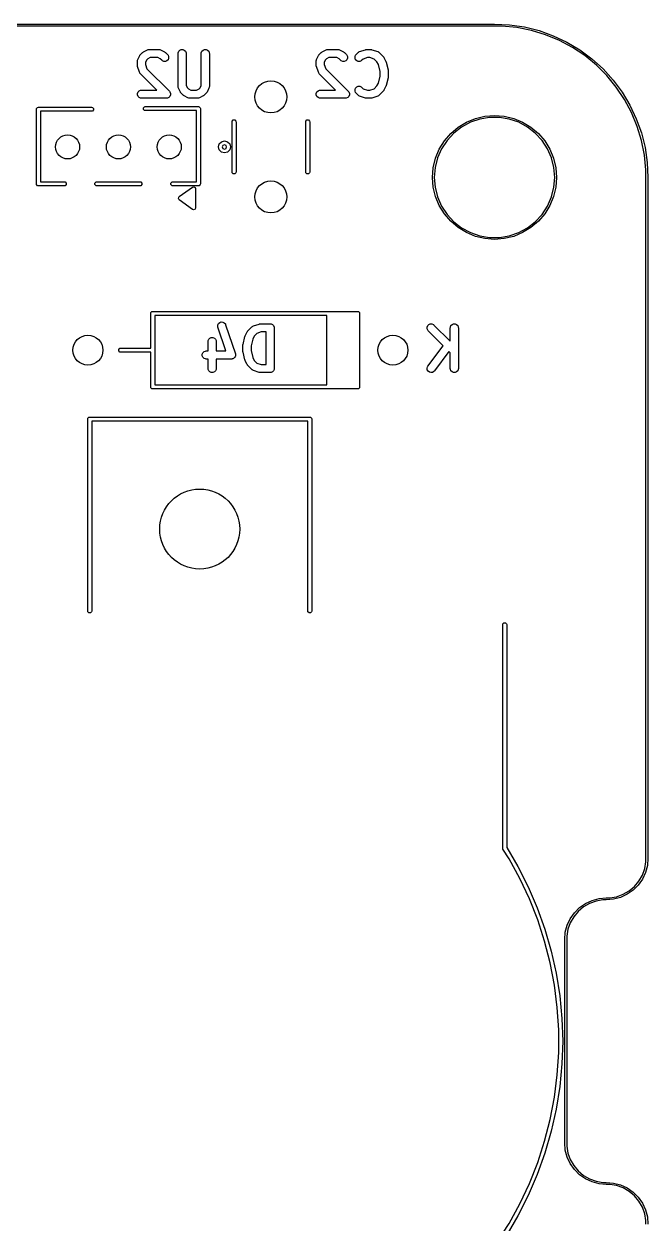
# Model space of a CAD drawing. Extents: x 50.8 to 101.6, y -101.6 to -50.8.
# Drawn here: x 86.03 to 101.62, y -80.77 to -50.77 of the extents above; entities that cross this region are included whole.
import ezdxf

# ---------------------------------------------------------------- set-up
doc = ezdxf.new("R2010")
doc.units = 0
doc.layers.add('BLACK', color=7, linetype='CONTINUOUS')

msp = doc.modelspace()

# ---------------------------------------------------------------- linework, layer by layer
at = {"layer": 'BLACK', "linetype": 'CONTINUOUS'}
for p, q in [((54.61, -50.775), (97.79, -50.775)), ((97.79, -50.825), (54.61, -50.825)), ((97.79, -50.775), (98.165896, -50.793467)), ((97.975945, -50.825), (97.79, -50.825)), ((98.346045, -50.861451), (97.975945, -50.825)), ((98.165896, -50.793467), (98.538171, -50.848688)), ((98.710789, -50.934004), (98.346045, -50.861451)), ((98.538171, -50.848688), (98.903242, -50.940134)), ((99.066666, -51.041958), (98.710789, -50.934004)), ((98.903242, -50.940134), (99.257591, -51.066922)), ((99.410248, -51.184274), (99.066666, -51.041958)), ((99.257591, -51.066922), (99.597806, -51.227832)), ((99.738226, -51.359582), (99.410248, -51.184274)), ((99.597806, -51.227832), (99.920612, -51.421314)), ((88.875649, -51.66154), (88.92403, -51.564778)), ((88.92403, -51.564778), (88.929401, -51.556245)), ((88.929401, -51.556245), (88.930427, -51.553769)), ((88.930427, -51.553769), (88.932715, -51.55098)), ((88.932715, -51.55098), (88.93464, -51.547923)), ((88.93464, -51.547923), (88.936668, -51.546164)), ((88.936668, -51.546164), (88.943062, -51.538373)), ((88.943062, -51.538373), (88.991443, -51.489992)), ((88.991443, -51.489992), (88.999234, -51.483598)), ((88.999234, -51.483598), (89.000993, -51.48157)), ((89.000993, -51.48157), (89.00405, -51.479645)), ((89.00405, -51.479645), (89.006839, -51.477357)), ((89.006839, -51.477357), (89.009315, -51.476331)), ((89.009315, -51.476331), (89.017848, -51.47096)), ((89.017848, -51.47096), (89.11461, -51.422579)), ((89.11461, -51.422579), (89.133211, -51.415461)), ((89.133211, -51.415461), (89.136852, -51.415202)), ((89.136852, -51.415202), (89.140226, -51.413805)), ((89.140226, -51.413805), (89.160047, -51.411853)), ((89.160047, -51.411853), (89.401952, -51.411853)), ((89.401952, -51.411853), (89.421773, -51.413805)), ((89.421773, -51.413805), (89.425146, -51.415202)), ((89.425146, -51.415202), (89.428787, -51.415461)), ((89.428787, -51.415461), (89.447389, -51.422579)), ((89.447389, -51.422579), (89.544151, -51.47096)), ((89.544151, -51.47096), (89.552683, -51.476331)), ((89.552683, -51.476331), (89.55516, -51.477357)), ((89.55516, -51.477357), (89.557948, -51.479645)), ((89.557948, -51.479645), (89.561006, -51.48157)), ((89.561006, -51.48157), (89.562764, -51.483598)), ((89.562764, -51.483598), (89.570556, -51.489992)), ((89.570556, -51.489992), (89.618937, -51.538373)), ((89.618937, -51.538373), (89.631572, -51.553769)), ((89.631572, -51.553769), (89.646743, -51.590394)), ((89.646743, -51.590394), (89.646743, -51.630036)), ((89.880923, -51.513453), (89.882875, -51.493632)), ((89.880923, -52.33593), (89.880923, -51.513453)), ((89.882875, -51.493632), (89.898046, -51.457007)), ((89.898046, -51.457007), (89.926077, -51.428976)), ((89.926077, -51.428976), (89.962702, -51.413805)), ((89.962702, -51.413805), (90.002344, -51.413805)), ((90.002344, -51.413805), (90.038969, -51.428976)), ((90.038969, -51.428976), (90.067, -51.457007)), ((90.067, -51.457007), (90.082171, -51.493632)), ((90.082171, -51.493632), (90.084123, -51.513453)), ((90.084123, -51.513453), (90.084123, -52.311945)), ((90.461495, -51.513453), (90.463447, -51.493632)), ((90.461495, -52.311945), (90.461495, -51.513453)), ((90.463447, -51.493632), (90.478618, -51.457007)), ((90.478618, -51.457007), (90.506649, -51.428976)), ((90.506649, -51.428976), (90.543274, -51.413805)), ((90.543274, -51.413805), (90.582916, -51.413805)), ((90.582916, -51.413805), (90.619541, -51.428976)), ((90.619541, -51.428976), (90.647572, -51.457007)), ((90.647572, -51.457007), (90.662743, -51.493632)), ((90.662743, -51.493632), (90.664695, -51.513453)), ((90.664695, -51.513453), (90.664695, -52.33593)), ((93.344839, -51.66154), (93.39322, -51.564778)), ((93.39322, -51.564778), (93.398591, -51.556245)), ((93.398591, -51.556245), (93.399617, -51.553769)), ((93.399617, -51.553769), (93.401905, -51.55098)), ((93.401905, -51.55098), (93.40383, -51.547923)), ((93.40383, -51.547923), (93.405858, -51.546164)), ((93.405858, -51.546164), (93.412252, -51.538373)), ((93.412252, -51.538373), (93.460633, -51.489992)), ((93.460633, -51.489992), (93.468424, -51.483598)), ((93.468424, -51.483598), (93.470183, -51.48157)), ((93.470183, -51.48157), (93.47324, -51.479645)), ((93.47324, -51.479645), (93.476029, -51.477357)), ((93.476029, -51.477357), (93.478505, -51.476331)), ((93.478505, -51.476331), (93.487038, -51.47096)), ((93.487038, -51.47096), (93.5838, -51.422579)), ((93.5838, -51.422579), (93.602401, -51.415461)), ((93.602401, -51.415461), (93.606042, -51.415202)), ((93.606042, -51.415202), (93.609416, -51.413805)), ((93.609416, -51.413805), (93.629237, -51.411853)), ((93.629237, -51.411853), (93.871142, -51.411853)), ((93.871142, -51.411853), (93.890963, -51.413805)), ((93.890963, -51.413805), (93.894336, -51.415202)), ((93.894336, -51.415202), (93.897977, -51.415461)), ((93.897977, -51.415461), (93.916579, -51.422579)), ((93.916579, -51.422579), (94.013341, -51.47096)), ((94.013341, -51.47096), (94.021873, -51.476331)), ((94.021873, -51.476331), (94.02435, -51.477357)), ((94.02435, -51.477357), (94.027138, -51.479645)), ((94.027138, -51.479645), (94.030196, -51.48157)), ((94.030196, -51.48157), (94.031954, -51.483598)), ((94.031954, -51.483598), (94.039746, -51.489992)), ((94.039746, -51.489992), (94.088127, -51.538373)), ((94.088127, -51.538373), (94.100762, -51.553769)), ((94.100762, -51.553769), (94.115933, -51.590394)), ((94.115933, -51.590394), (94.115933, -51.630036)), ((94.303684, -51.590394), (94.318855, -51.553769)), ((94.303684, -51.630036), (94.303684, -51.590394)), ((94.318855, -51.553769), (94.33149, -51.538373)), ((94.33149, -51.538373), (94.379871, -51.489992)), ((94.379871, -51.489992), (94.395267, -51.477357)), ((94.395267, -51.477357), (94.39864, -51.475959)), ((94.39864, -51.475959), (94.401398, -51.473568)), ((94.401398, -51.473568), (94.419584, -51.465448)), ((94.419584, -51.465448), (94.564727, -51.417067)), ((94.564727, -51.417067), (94.574554, -51.414832)), ((94.574554, -51.414832), (94.577035, -51.413805)), ((94.577035, -51.413805), (94.580629, -51.41345)), ((94.580629, -51.41345), (94.584148, -51.412651)), ((94.584148, -51.412651), (94.586822, -51.412841)), ((94.586822, -51.412841), (94.596856, -51.411853)), ((94.596856, -51.411853), (94.693618, -51.411853)), ((94.693618, -51.411853), (94.703651, -51.412841)), ((94.703651, -51.412841), (94.706326, -51.412651)), ((94.706326, -51.412651), (94.709844, -51.41345)), ((94.709844, -51.41345), (94.713439, -51.413805)), ((94.713439, -51.413805), (94.715919, -51.414832)), ((94.715919, -51.414832), (94.725747, -51.417067)), ((94.725747, -51.417067), (94.87089, -51.465448)), ((94.87089, -51.465448), (94.889076, -51.473568)), ((94.889076, -51.473568), (94.891833, -51.475959)), ((94.891833, -51.475959), (94.895207, -51.477357)), ((94.895207, -51.477357), (94.910603, -51.489992)), ((94.910603, -51.489992), (95.007365, -51.586754)), ((95.007365, -51.586754), (95.013758, -51.594545)), ((100.047441, -51.566193), (99.738226, -51.359582)), ((99.920612, -51.421314), (100.222898, -51.645505)), ((100.334916, -51.802118), (100.047441, -51.566193)), ((88.864923, -51.706977), (88.866875, -51.687156)), ((88.864923, -51.803739), (88.864923, -51.706977)), ((88.865911, -51.813772), (88.864923, -51.803739)), ((88.865721, -51.816447), (88.865911, -51.813772)), ((88.86652, -51.819965), (88.865721, -51.816447)), ((88.866875, -51.82356), (88.86652, -51.819965)), ((88.866875, -51.687156), (88.868272, -51.683782)), ((88.867902, -51.82604), (88.866875, -51.82356)), ((88.870137, -51.835868), (88.867902, -51.82604)), ((88.868272, -51.683782), (88.868531, -51.680142)), ((88.868531, -51.680142), (88.875649, -51.66154)), ((88.918518, -51.981011), (88.870137, -51.835868)), ((89.098405, -51.670398), (89.068123, -51.730962)), ((89.068123, -51.730962), (89.068123, -51.787252)), ((89.068123, -51.787252), (89.103705, -51.893999)), ((89.123468, -51.645335), (89.098405, -51.670398)), ((89.184032, -51.615053), (89.123468, -51.645335)), ((89.377967, -51.615053), (89.184032, -51.615053)), ((89.438531, -51.645335), (89.377967, -51.615053)), ((89.475253, -51.682057), (89.438531, -51.645335)), ((89.490649, -51.694692), (89.475253, -51.682057)), ((89.527274, -51.709863), (89.490649, -51.694692)), ((89.566916, -51.709863), (89.527274, -51.709863)), ((89.603541, -51.694692), (89.566916, -51.709863)), ((89.631572, -51.666661), (89.603541, -51.694692)), ((89.646743, -51.630036), (89.631572, -51.666661)), ((93.334113, -51.706977), (93.336065, -51.687156)), ((93.334113, -51.803739), (93.334113, -51.706977)), ((93.335101, -51.813772), (93.334113, -51.803739)), ((93.334911, -51.816447), (93.335101, -51.813772)), ((93.33571, -51.819965), (93.334911, -51.816447)), ((93.336065, -51.82356), (93.33571, -51.819965)), ((93.336065, -51.687156), (93.337462, -51.683782)), ((93.337092, -51.82604), (93.336065, -51.82356)), ((93.339327, -51.835868), (93.337092, -51.82604)), ((93.337462, -51.683782), (93.337721, -51.680142)), ((93.337721, -51.680142), (93.344839, -51.66154)), ((93.387708, -51.981011), (93.339327, -51.835868)), ((93.567595, -51.670398), (93.537313, -51.730962)), ((93.537313, -51.730962), (93.537313, -51.787252)), ((93.537313, -51.787252), (93.572895, -51.893999)), ((93.592658, -51.645335), (93.567595, -51.670398)), ((93.653222, -51.615053), (93.592658, -51.645335)), ((93.847157, -51.615053), (93.653222, -51.615053)), ((93.907721, -51.645335), (93.847157, -51.615053)), ((93.944443, -51.682057), (93.907721, -51.645335)), ((93.959839, -51.694692), (93.944443, -51.682057)), ((93.996464, -51.709863), (93.959839, -51.694692)), ((94.036106, -51.709863), (93.996464, -51.709863)), ((94.072731, -51.694692), (94.036106, -51.709863)), ((94.100762, -51.666661), (94.072731, -51.694692)), ((94.115933, -51.630036), (94.100762, -51.666661)), ((94.318855, -51.666661), (94.303684, -51.630036)), ((94.346886, -51.694692), (94.318855, -51.666661)), ((94.383511, -51.709863), (94.346886, -51.694692)), ((94.423153, -51.709863), (94.383511, -51.709863)), ((94.459778, -51.694692), (94.423153, -51.709863)), ((94.475174, -51.682057), (94.459778, -51.694692)), ((94.506595, -51.650635), (94.475174, -51.682057)), ((94.613343, -51.615053), (94.506595, -51.650635)), ((94.677131, -51.615053), (94.613343, -51.615053)), ((94.783878, -51.650635), (94.677131, -51.615053)), ((94.852022, -51.718779), (94.783878, -51.650635)), ((94.888043, -51.790822), (94.852022, -51.718779)), ((94.930685, -51.961388), (94.888043, -51.790822)), ((95.013758, -51.594545), (95.015787, -51.596304)), ((95.015787, -51.596304), (95.017711, -51.599361)), ((95.017711, -51.599361), (95.02, -51.60215)), ((95.02, -51.60215), (95.021025, -51.604626)), ((95.021025, -51.604626), (95.026397, -51.613159)), ((95.026397, -51.613159), (95.074778, -51.709921)), ((95.074778, -51.709921), (95.075333, -51.711373)), ((95.075333, -51.711373), (95.075769, -51.711961)), ((95.075769, -51.711961), (95.07873, -51.72025)), ((95.07873, -51.72025), (95.081896, -51.728522)), ((95.081896, -51.728522), (95.081948, -51.729255)), ((95.081948, -51.729255), (95.08247, -51.730716)), ((95.08247, -51.730716), (95.130851, -51.92424)), ((100.222898, -51.645505), (100.501755, -51.898245)), ((100.597882, -52.065084), (100.334916, -51.802118)), ((88.926638, -51.999197), (88.918518, -51.981011)), ((88.929029, -52.001954), (88.926638, -51.999197)), ((88.930427, -52.005328), (88.929029, -52.001954)), ((88.943062, -52.020724), (88.930427, -52.005328)), ((89.350192, -52.427853), (88.943062, -52.020724)), ((89.103705, -51.893999), (89.667318, -52.457611)), ((93.395828, -51.999197), (93.387708, -51.981011)), ((93.398219, -52.001954), (93.395828, -51.999197)), ((93.399617, -52.005328), (93.398219, -52.001954)), ((93.412252, -52.020724), (93.399617, -52.005328)), ((93.819382, -52.427853), (93.412252, -52.020724)), ((93.572895, -51.893999), (94.136508, -52.457611)), ((94.888043, -52.252085), (94.930685, -52.081519)), ((94.930685, -52.081519), (94.930685, -51.961388)), ((95.130851, -52.118667), (95.08247, -52.312191)), ((95.130851, -51.92424), (95.131359, -51.927675)), ((95.131359, -52.115231), (95.130851, -52.118667)), ((95.131359, -51.927675), (95.131933, -51.929061)), ((95.131933, -52.113846), (95.131359, -52.115231)), ((95.131933, -51.929061), (95.132668, -51.936528)), ((95.132668, -52.106378), (95.131933, -52.113846)), ((95.132668, -51.936528), (95.133765, -51.943943)), ((95.133765, -52.098964), (95.132668, -52.106378)), ((95.133765, -51.943943), (95.133544, -51.945424)), ((95.133544, -51.945424), (95.133885, -51.948882)), ((95.133885, -52.094025), (95.133544, -52.097482)), ((95.133544, -52.097482), (95.133765, -52.098964)), ((95.133885, -51.948882), (95.133885, -52.094025)), ((100.501755, -51.898245), (100.754495, -52.177102)), ((100.833807, -52.352559), (100.597882, -52.065084)), ((100.754495, -52.177102), (100.978686, -52.479388)), ((88.866875, -52.509632), (88.882046, -52.473007)), ((88.882046, -52.473007), (88.910077, -52.444976)), ((88.910077, -52.444976), (88.946702, -52.429805)), ((88.946702, -52.429805), (88.966523, -52.427853)), ((88.966523, -52.427853), (89.350192, -52.427853)), ((89.667318, -52.457611), (89.679953, -52.473007)), ((89.679953, -52.473007), (89.695124, -52.509632)), ((89.882875, -52.355751), (89.880923, -52.33593)), ((89.884272, -52.359124), (89.882875, -52.355751)), ((89.884531, -52.362765), (89.884272, -52.359124)), ((89.891649, -52.381367), (89.884531, -52.362765)), ((89.94003, -52.478129), (89.891649, -52.381367)), ((89.945401, -52.486661), (89.94003, -52.478129)), ((89.946427, -52.489138), (89.945401, -52.486661)), ((89.948715, -52.491926), (89.946427, -52.489138)), ((89.95064, -52.494984), (89.948715, -52.491926)), ((90.084123, -52.311945), (90.114405, -52.372509)), ((90.114405, -52.372509), (90.139468, -52.397572)), ((90.139468, -52.397572), (90.200031, -52.427853)), ((90.200031, -52.427853), (90.345587, -52.427853)), ((90.345587, -52.427853), (90.406149, -52.397572)), ((90.406149, -52.397572), (90.431213, -52.372509)), ((90.431213, -52.372509), (90.461495, -52.311945)), ((90.596902, -52.491926), (90.594978, -52.494984)), ((90.599191, -52.489138), (90.596902, -52.491926)), ((90.600216, -52.486661), (90.599191, -52.489138)), ((90.605588, -52.478129), (90.600216, -52.486661)), ((90.653969, -52.381367), (90.605588, -52.478129)), ((90.661087, -52.362766), (90.653969, -52.381367)), ((90.661345, -52.359124), (90.661087, -52.362766)), ((90.662743, -52.355751), (90.661345, -52.359124)), ((90.664695, -52.33593), (90.662743, -52.355751)), ((93.336065, -52.509632), (93.351236, -52.473007)), ((93.351236, -52.473007), (93.379267, -52.444976)), ((93.379267, -52.444976), (93.415892, -52.429805)), ((93.415892, -52.429805), (93.435713, -52.427853)), ((93.435713, -52.427853), (93.819382, -52.427853)), ((94.136508, -52.457611), (94.149143, -52.473007)), ((94.149143, -52.473007), (94.164314, -52.509632)), ((94.303684, -52.412871), (94.318855, -52.376246)), ((94.303684, -52.452513), (94.303684, -52.412871)), ((94.318855, -52.489138), (94.303684, -52.452513)), ((94.318855, -52.376246), (94.346886, -52.348215)), ((94.33149, -52.504534), (94.318855, -52.489138)), ((94.346886, -52.348215), (94.383511, -52.333044)), ((94.383511, -52.333044), (94.423153, -52.333044)), ((94.423153, -52.333044), (94.459778, -52.348215)), ((94.459778, -52.348215), (94.475174, -52.36085)), ((94.475174, -52.36085), (94.506595, -52.392271)), ((94.506595, -52.392271), (94.613342, -52.427853)), ((94.613342, -52.427853), (94.677132, -52.427853)), ((94.677132, -52.427853), (94.783878, -52.392271)), ((94.783878, -52.392271), (94.852022, -52.324128)), ((94.852022, -52.324128), (94.888043, -52.252085)), ((95.007365, -52.456153), (94.910603, -52.552915)), ((95.013758, -52.448361), (95.007365, -52.456153)), ((95.015787, -52.446603), (95.013758, -52.448361)), ((95.017711, -52.443545), (95.015787, -52.446603)), ((95.02, -52.440757), (95.017711, -52.443545)), ((95.021025, -52.43828), (95.02, -52.440757)), ((95.026397, -52.429748), (95.021025, -52.43828)), ((95.074778, -52.332986), (95.026397, -52.429748)), ((95.075333, -52.331533), (95.074778, -52.332986)), ((95.075769, -52.330946), (95.075333, -52.331533)), ((95.07873, -52.322656), (95.075769, -52.330946)), ((95.081896, -52.314385), (95.07873, -52.322656)), ((95.081948, -52.313651), (95.081896, -52.314385)), ((95.08247, -52.312191), (95.081948, -52.313651)), ((101.040418, -52.661774), (100.833807, -52.352559)), ((100.978686, -52.479388), (101.172168, -52.802194)), ((88.866875, -52.549274), (88.866875, -52.509632)), ((88.882046, -52.585899), (88.866875, -52.549274)), ((88.910077, -52.61393), (88.882046, -52.585899)), ((88.946702, -52.629101), (88.910077, -52.61393)), ((88.966523, -52.631053), (88.946702, -52.629101)), ((89.595476, -52.631053), (88.966523, -52.631053)), ((89.615297, -52.629101), (89.595476, -52.631053)), ((89.651922, -52.61393), (89.615297, -52.629101)), ((89.679953, -52.585899), (89.651922, -52.61393)), ((89.695124, -52.549274), (89.679953, -52.585899)), ((89.695124, -52.509632), (89.695124, -52.549274)), ((89.952668, -52.496742), (89.95064, -52.494984)), ((89.959062, -52.504534), (89.952668, -52.496742)), ((90.007443, -52.552915), (89.959062, -52.504534)), ((90.015233, -52.559308), (90.007443, -52.552915)), ((90.016993, -52.561337), (90.015233, -52.559308)), ((90.02005, -52.563261), (90.016993, -52.561337)), ((90.022839, -52.56555), (90.02005, -52.563261)), ((90.025316, -52.566576), (90.022839, -52.56555)), ((90.033849, -52.571947), (90.025316, -52.566576)), ((90.130611, -52.620327), (90.033849, -52.571947)), ((90.149213, -52.627445), (90.130611, -52.620327)), ((90.152852, -52.627703), (90.149213, -52.627445)), ((90.156226, -52.629101), (90.152852, -52.627703)), ((90.176047, -52.631053), (90.156226, -52.629101)), ((90.369571, -52.631053), (90.176047, -52.631053)), ((90.389392, -52.629101), (90.369571, -52.631053)), ((90.392765, -52.627703), (90.389392, -52.629101)), ((90.396406, -52.627445), (90.392765, -52.627703)), ((90.415007, -52.620327), (90.396406, -52.627445)), ((90.511769, -52.571947), (90.415007, -52.620327)), ((90.520301, -52.566576), (90.511769, -52.571947)), ((90.522779, -52.56555), (90.520301, -52.566576)), ((90.525567, -52.563261), (90.522779, -52.56555)), ((90.528625, -52.561337), (90.525567, -52.563261)), ((90.530384, -52.559308), (90.528625, -52.561337)), ((90.538175, -52.552915), (90.530384, -52.559308)), ((90.586556, -52.504534), (90.538175, -52.552915)), ((90.592949, -52.496742), (90.586556, -52.504534)), ((90.594978, -52.494984), (90.592949, -52.496742)), ((93.336065, -52.549274), (93.336065, -52.509632)), ((93.351236, -52.585899), (93.336065, -52.549274)), ((93.379267, -52.61393), (93.351236, -52.585899)), ((93.415892, -52.629101), (93.379267, -52.61393)), ((93.435713, -52.631053), (93.415892, -52.629101)), ((94.064666, -52.631053), (93.435713, -52.631053)), ((94.084487, -52.629101), (94.064666, -52.631053)), ((94.121112, -52.61393), (94.084487, -52.629101)), ((94.149143, -52.585899), (94.121112, -52.61393)), ((94.164314, -52.549274), (94.149143, -52.585899)), ((94.164314, -52.509632), (94.164314, -52.549274)), ((94.379871, -52.552915), (94.33149, -52.504534)), ((94.395267, -52.56555), (94.379871, -52.552915)), ((94.398638, -52.566946), (94.395267, -52.56555)), ((94.401398, -52.56934), (94.398638, -52.566946)), ((94.419585, -52.577459), (94.401398, -52.56934)), ((94.564728, -52.625839), (94.419585, -52.577459)), ((94.574553, -52.628073), (94.564728, -52.625839)), ((94.577035, -52.629101), (94.574553, -52.628073)), ((94.580631, -52.629455), (94.577035, -52.629101)), ((94.584149, -52.630255), (94.580631, -52.629455)), ((94.586823, -52.630064), (94.584149, -52.630255)), ((94.596856, -52.631053), (94.586823, -52.630064)), ((94.693618, -52.631053), (94.596856, -52.631053)), ((94.70365, -52.630064), (94.693618, -52.631053)), ((94.706325, -52.630255), (94.70365, -52.630064)), ((94.709842, -52.629455), (94.706325, -52.630255)), ((94.713439, -52.629101), (94.709842, -52.629455)), ((94.71592, -52.628073), (94.713439, -52.629101)), ((94.725746, -52.625839), (94.71592, -52.628073)), ((94.870889, -52.577459), (94.725746, -52.625839)), ((94.889076, -52.56934), (94.870889, -52.577459)), ((94.891835, -52.566946), (94.889076, -52.56934)), ((94.895207, -52.56555), (94.891835, -52.566946)), ((94.910603, -52.552915), (94.895207, -52.56555)), ((101.215726, -52.989752), (101.040418, -52.661774)), ((86.342, -52.9055), (86.345806, -52.886366)), ((86.342, -54.7705), (86.342, -52.9055)), ((86.345806, -52.886366), (86.372866, -52.859306)), ((86.372866, -52.859306), (86.392, -52.8555)), ((86.392, -52.8555), (87.722, -52.8555)), ((87.722, -52.9555), (86.442, -52.9555)), ((86.442, -52.9555), (86.442, -54.7205)), ((87.722, -52.8555), (87.741134, -52.859306)), ((87.741134, -52.951694), (87.722, -52.9555)), ((87.741134, -52.859306), (87.768194, -52.886366)), ((87.768194, -52.924634), (87.741134, -52.951694)), ((87.768194, -52.886366), (87.768194, -52.924634)), ((89.015806, -52.871366), (89.042866, -52.844306)), ((89.015806, -52.909634), (89.015806, -52.871366)), ((89.042866, -52.936694), (89.015806, -52.909634)), ((89.042866, -52.844306), (89.062, -52.8405)), ((89.062, -52.9405), (89.042866, -52.936694)), ((89.062, -52.8405), (90.392, -52.8405)), ((90.342, -52.9405), (89.062, -52.9405)), ((90.342, -54.7205), (90.342, -52.9405)), ((90.392, -52.8405), (90.411134, -52.844306)), ((90.411134, -52.844306), (90.438194, -52.871366)), ((90.438194, -52.871366), (90.442, -52.8905)), ((90.442, -52.8905), (90.442, -54.7705)), ((97.311333, -53.136813), (97.547683, -53.080071)), ((97.547683, -53.080071), (97.79, -53.061)), ((97.79, -53.061), (98.032317, -53.080071)), ((98.032317, -53.080071), (98.268667, -53.136813)), ((101.172168, -52.802194), (101.333078, -53.142409)), ((101.358042, -53.333334), (101.215726, -52.989752)), ((91.232, -53.219), (91.235806, -53.199866)), ((91.232, -54.477), (91.232, -53.219)), ((91.235806, -53.199866), (91.262866, -53.172806)), ((91.262866, -53.172806), (91.301134, -53.172806)), ((91.301134, -53.172806), (91.328194, -53.199866)), ((91.328194, -53.199866), (91.332, -53.219)), ((91.332, -53.219), (91.332, -54.477)), ((93.072, -53.219), (93.075806, -53.199866)), ((93.072, -54.477), (93.072, -53.219)), ((93.075806, -53.199866), (93.102866, -53.172806)), ((93.102866, -53.172806), (93.141134, -53.172806)), ((93.141134, -53.172806), (93.168194, -53.199866)), ((93.168194, -53.199866), (93.172, -53.219)), ((93.172, -53.219), (93.172, -54.477)), ((96.694692, -53.514692), (96.879521, -53.356833)), ((96.967315, -53.350787), (96.771276, -53.50337)), ((96.879521, -53.356833), (97.086769, -53.229831)), ((97.185795, -53.232551), (96.967315, -53.350787)), ((97.086769, -53.229831), (97.311333, -53.136813)), ((97.420756, -53.151889), (97.185795, -53.232551)), ((97.665789, -53.111), (97.420756, -53.151889)), ((97.914211, -53.111), (97.665789, -53.111)), ((98.159244, -53.151889), (97.914211, -53.111)), ((98.394205, -53.232551), (98.159244, -53.151889)), ((98.268667, -53.136813), (98.493231, -53.229831)), ((98.612685, -53.350787), (98.394205, -53.232551)), ((98.493231, -53.229831), (98.700479, -53.356833)), ((98.808724, -53.50337), (98.612685, -53.350787)), ((98.700479, -53.356833), (98.885308, -53.514692)), ((101.333078, -53.142409), (101.459866, -53.496758)), ((101.465996, -53.689211), (101.358042, -53.333334)), ((96.603025, -53.68614), (96.467151, -53.89411)), ((96.536833, -53.699521), (96.694692, -53.514692)), ((96.771276, -53.50337), (96.603025, -53.68614)), ((98.976975, -53.68614), (98.808724, -53.50337)), ((98.885308, -53.514692), (99.043167, -53.699521)), ((99.112849, -53.89411), (98.976975, -53.68614)), ((101.459866, -53.496758), (101.551312, -53.861829)), ((101.538549, -54.053955), (101.465996, -53.689211)), ((90.892, -53.848), (90.912096, -53.773)), ((90.912096, -53.923), (90.892, -53.848)), ((90.912096, -53.773), (90.967, -53.718096)), ((90.967, -53.977904), (90.912096, -53.923)), ((90.967, -53.718096), (91.042, -53.698)), ((91.042, -53.998), (90.967, -53.977904)), ((91.003731, -53.809731), (90.98788, -53.848)), ((90.98788, -53.848), (91.003731, -53.886269)), ((91.042, -53.79388), (91.003731, -53.809731)), ((91.003731, -53.886269), (91.042, -53.90212)), ((91.042, -53.698), (91.117, -53.718096)), ((91.080269, -53.809731), (91.042, -53.79388)), ((91.042, -53.90212), (91.080269, -53.886269)), ((91.117, -53.977904), (91.042, -53.998)), ((91.09612, -53.848), (91.080269, -53.809731)), ((91.080269, -53.886269), (91.09612, -53.848)), ((91.117, -53.718096), (91.171904, -53.773)), ((91.171904, -53.923), (91.117, -53.977904)), ((91.171904, -53.773), (91.192, -53.848)), ((91.192, -53.848), (91.171904, -53.923)), ((96.316813, -54.131333), (96.409831, -53.906769)), ((96.467151, -53.89411), (96.367361, -54.121608)), ((96.409831, -53.906769), (96.536833, -53.699521)), ((99.043167, -53.699521), (99.170169, -53.906769)), ((99.212639, -54.121608), (99.112849, -53.89411)), ((99.170169, -53.906769), (99.263187, -54.131333)), ((101.551312, -53.861829), (101.606533, -54.234104)), ((96.260071, -54.367683), (96.316813, -54.131333)), ((96.367361, -54.121608), (96.306377, -54.362427)), ((99.273623, -54.362427), (99.212639, -54.121608)), ((99.263187, -54.131333), (99.319929, -54.367683)), ((101.575, -54.424055), (101.538549, -54.053955)), ((101.606533, -54.234104), (101.625, -54.61)), ((91.235806, -54.496134), (91.232, -54.477)), ((91.262866, -54.523194), (91.235806, -54.496134)), ((91.301134, -54.523194), (91.262866, -54.523194)), ((91.328194, -54.496134), (91.301134, -54.523194)), ((91.332, -54.477), (91.328194, -54.496134)), ((93.075806, -54.496134), (93.072, -54.477)), ((93.102866, -54.523194), (93.075806, -54.496134)), ((93.141134, -54.523194), (93.102866, -54.523194)), ((93.168194, -54.496134), (93.141134, -54.523194)), ((93.172, -54.477), (93.168194, -54.496134)), ((96.241, -54.61), (96.260071, -54.367683)), ((96.306377, -54.362427), (96.285863, -54.61)), ((99.294137, -54.61), (99.273623, -54.362427)), ((99.319929, -54.367683), (99.339, -54.61)), ((101.575, -54.61), (101.575, -54.424055)), ((86.345806, -54.789634), (86.342, -54.7705)), ((86.372866, -54.816694), (86.345806, -54.789634)), ((86.392, -54.8205), (86.372866, -54.816694)), ((87.042, -54.8205), (86.392, -54.8205)), ((86.442, -54.7205), (87.042, -54.7205)), ((87.042, -54.7205), (87.061134, -54.724306)), ((87.061134, -54.816694), (87.042, -54.8205)), ((87.061134, -54.724306), (87.088194, -54.751366)), ((87.088194, -54.789634), (87.061134, -54.816694)), ((87.088194, -54.751366), (87.088194, -54.789634)), ((87.805806, -54.751366), (87.832866, -54.724306)), ((87.805806, -54.789634), (87.805806, -54.751366)), ((87.832866, -54.816694), (87.805806, -54.789634)), ((87.832866, -54.724306), (87.852, -54.7205)), ((87.852, -54.8205), (87.832866, -54.816694)), ((87.852, -54.7205), (88.932, -54.7205)), ((88.932, -54.8205), (87.852, -54.8205)), ((88.932, -54.7205), (88.951134, -54.724306)), ((88.951134, -54.816694), (88.932, -54.8205)), ((88.951134, -54.724306), (88.978194, -54.751366)), ((88.978194, -54.789634), (88.951134, -54.816694)), ((88.978194, -54.751366), (88.978194, -54.789634)), ((89.705806, -54.751366), (89.732866, -54.724306)), ((89.705806, -54.789634), (89.705806, -54.751366)), ((89.732866, -54.816694), (89.705806, -54.789634)), ((89.732866, -54.724306), (89.752, -54.7205)), ((89.752, -54.8205), (89.732866, -54.816694)), ((89.752, -54.7205), (90.342, -54.7205)), ((90.392, -54.8205), (89.752, -54.8205)), ((89.912591, -55.090063), (90.242591, -54.850063)), ((90.242591, -54.850063), (90.279798, -54.841112)), ((90.279798, -54.841112), (90.312437, -54.861091)), ((90.312437, -54.861091), (90.322, -54.8905)), ((90.322, -54.8905), (90.322, -55.3705)), ((90.411134, -54.816694), (90.392, -54.8205)), ((90.438194, -54.789634), (90.411134, -54.816694)), ((90.442, -54.7705), (90.438194, -54.789634)), ((96.260071, -54.852317), (96.241, -54.61)), ((96.316813, -55.088667), (96.260071, -54.852317)), ((96.285863, -54.61), (96.306377, -54.857573)), ((96.306377, -54.857573), (96.367361, -55.098392)), ((99.212639, -55.098392), (99.273623, -54.857573)), ((99.319929, -54.852317), (99.263187, -55.088667)), ((99.273623, -54.857573), (99.294137, -54.61)), ((99.339, -54.61), (99.319929, -54.852317)), ((101.575, -71.628), (101.575, -54.61)), ((101.625, -54.61), (101.625, -71.628)), ((89.892612, -55.138298), (89.901563, -55.101091)), ((89.912591, -55.170937), (89.892612, -55.138298)), ((89.901563, -55.101091), (89.912591, -55.090063)), ((90.242591, -55.410937), (89.912591, -55.170937)), ((96.409831, -55.313231), (96.316813, -55.088667)), ((96.367361, -55.098392), (96.467151, -55.32589)), ((99.112849, -55.32589), (99.212639, -55.098392)), ((99.263187, -55.088667), (99.170169, -55.313231)), ((90.272, -55.4205), (90.242591, -55.410937)), ((90.307355, -55.405855), (90.272, -55.4205)), ((90.322, -55.3705), (90.307355, -55.405855)), ((96.536833, -55.520479), (96.409831, -55.313231)), ((96.467151, -55.32589), (96.603025, -55.53386)), ((98.976975, -55.53386), (99.112849, -55.32589)), ((99.170169, -55.313231), (99.043167, -55.520479)), ((96.694692, -55.705308), (96.536833, -55.520479)), ((96.603025, -55.53386), (96.771276, -55.71663)), ((96.879521, -55.863167), (96.694692, -55.705308)), ((96.771276, -55.71663), (96.967315, -55.869213)), ((98.612685, -55.869213), (98.808724, -55.71663)), ((98.885308, -55.705308), (98.700479, -55.863167)), ((98.808724, -55.71663), (98.976975, -55.53386)), ((99.043167, -55.520479), (98.885308, -55.705308)), ((97.086769, -55.990169), (96.879521, -55.863167)), ((96.967315, -55.869213), (97.185795, -55.987449)), ((97.311333, -56.083187), (97.086769, -55.990169)), ((97.185795, -55.987449), (97.420756, -56.068111)), ((97.547683, -56.139929), (97.311333, -56.083187)), ((97.420756, -56.068111), (97.665789, -56.109)), ((97.914211, -56.109), (98.159244, -56.068111)), ((98.268667, -56.083187), (98.032317, -56.139929)), ((98.159244, -56.068111), (98.394205, -55.987449)), ((98.493231, -55.990169), (98.268667, -56.083187)), ((98.394205, -55.987449), (98.612685, -55.869213)), ((98.700479, -55.863167), (98.493231, -55.990169)), ((97.79, -56.159), (97.547683, -56.139929)), ((97.665789, -56.109), (97.914211, -56.109)), ((98.032317, -56.139929), (97.79, -56.159)), ((89.2, -58.008), (89.203806, -57.988866)), ((89.2, -58.878), (89.2, -58.008)), ((89.203806, -57.988866), (89.230866, -57.961806)), ((89.230866, -57.961806), (89.25, -57.958)), ((89.25, -57.958), (93.65, -57.958)), ((89.3, -58.058), (89.3, -59.798)), ((93.6, -58.058), (89.3, -58.058)), ((93.6, -59.798), (93.6, -58.058)), ((93.65, -57.958), (94.37, -57.958)), ((94.37, -57.958), (94.389134, -57.961806)), ((94.389134, -57.961806), (94.416194, -57.988866)), ((94.416194, -57.988866), (94.42, -58.008)), ((94.42, -58.008), (94.42, -59.848)), ((90.874578, -58.335781), (90.877388, -58.296238)), ((90.878994, -58.355202), (90.874578, -58.335781)), ((90.877388, -58.296238), (90.895117, -58.260781)), ((91.076323, -58.947187), (90.878994, -58.355202)), ((90.895117, -58.260781), (90.925065, -58.234807)), ((90.925065, -58.234807), (90.962672, -58.222271)), ((90.962672, -58.222271), (91.002215, -58.225081)), ((91.002215, -58.225081), (91.037672, -58.24281)), ((91.037672, -58.24281), (91.063646, -58.272758)), ((91.063646, -58.272758), (91.071766, -58.290944)), ((91.071766, -58.290944), (91.313671, -59.016658)), ((91.561839, -58.567921), (91.61022, -58.471159)), ((91.61022, -58.471159), (91.615591, -58.462626)), ((91.615591, -58.462626), (91.616617, -58.46015)), ((91.616617, -58.46015), (91.618905, -58.457361)), ((91.618905, -58.457361), (91.62083, -58.454304)), ((91.62083, -58.454304), (91.622858, -58.452545)), ((91.622858, -58.452545), (91.629252, -58.444754)), ((91.629252, -58.444754), (91.726014, -58.347992)), ((91.726014, -58.347992), (91.74141, -58.335357)), ((91.74141, -58.335357), (91.744783, -58.333959)), ((91.744783, -58.333959), (91.747541, -58.331568)), ((91.747541, -58.331568), (91.765727, -58.323448)), ((91.765727, -58.323448), (91.91087, -58.275067)), ((91.959486, -58.473053), (91.852738, -58.508635)), ((91.91087, -58.275067), (91.920697, -58.272832)), ((91.920697, -58.272832), (91.923178, -58.271805)), ((91.923178, -58.271805), (91.926772, -58.27145)), ((91.926772, -58.27145), (91.930291, -58.270651)), ((91.930291, -58.270651), (91.932965, -58.270841)), ((91.932965, -58.270841), (91.942999, -58.269853)), ((91.942999, -58.269853), (92.184904, -58.269853)), ((92.083304, -58.473053), (91.959486, -58.473053)), ((92.083304, -59.285853), (92.083304, -58.473053)), ((92.184904, -58.269853), (92.204725, -58.271805)), ((92.204725, -58.271805), (92.24135, -58.286976)), ((92.24135, -58.286976), (92.269381, -58.315007)), ((92.269381, -58.315007), (92.284552, -58.351632)), ((92.284552, -58.351632), (92.286504, -58.371453)), ((92.286504, -58.371453), (92.286504, -59.387453)), ((96.105875, -58.351632), (96.121046, -58.315007)), ((96.105875, -58.391274), (96.105875, -58.351632)), ((96.121046, -58.427899), (96.105875, -58.391274)), ((96.121046, -58.315007), (96.149077, -58.286976)), ((96.133681, -58.443295), (96.121046, -58.427899)), ((96.506801, -58.816415), (96.133681, -58.443295)), ((96.149077, -58.286976), (96.185702, -58.271805)), ((96.185702, -58.271805), (96.225344, -58.271805)), ((96.225344, -58.271805), (96.261969, -58.286976)), ((96.261969, -58.286976), (96.277365, -58.299611)), ((96.277365, -58.299611), (96.684495, -58.706741)), ((96.684495, -58.371453), (96.686447, -58.351632)), ((96.684495, -58.706741), (96.684495, -58.371453)), ((96.686447, -58.351632), (96.701618, -58.315007)), ((96.701618, -58.315007), (96.729649, -58.286976)), ((96.729649, -58.286976), (96.766274, -58.271805)), ((96.766274, -58.271805), (96.805916, -58.271805)), ((96.805916, -58.271805), (96.842541, -58.286976)), ((96.842541, -58.286976), (96.870572, -58.315007)), ((96.870572, -58.315007), (96.885743, -58.351632)), ((96.885743, -58.351632), (96.887695, -58.371453)), ((96.887695, -58.371453), (96.887695, -59.387453)), ((90.631875, -58.71012), (90.633827, -58.690299)), ((90.631875, -58.947187), (90.631875, -58.71012)), ((90.633827, -58.690299), (90.648998, -58.653674)), ((90.648998, -58.653674), (90.677029, -58.625643)), ((90.677029, -58.625643), (90.713654, -58.610472)), ((90.713654, -58.610472), (90.753296, -58.610472)), ((90.753296, -58.610472), (90.789921, -58.625643)), ((90.789921, -58.625643), (90.817952, -58.653674)), ((90.817952, -58.653674), (90.833123, -58.690299)), ((90.833123, -58.690299), (90.835075, -58.71012)), ((90.835075, -58.71012), (90.835075, -58.947187)), ((91.503948, -58.794528), (91.504684, -58.787061)), ((91.504684, -58.787061), (91.505257, -58.785675)), ((91.505257, -58.785675), (91.505766, -58.78224)), ((91.505766, -58.78224), (91.554147, -58.588716)), ((91.554147, -58.588716), (91.554668, -58.587255)), ((91.554668, -58.587255), (91.554721, -58.586523)), ((91.554721, -58.586523), (91.557883, -58.578258)), ((91.557883, -58.578258), (91.560848, -58.569961)), ((91.560848, -58.569961), (91.561283, -58.569373)), ((91.561283, -58.569373), (91.561839, -58.567921)), ((91.748573, -58.648822), (91.705932, -58.819388)), ((91.784595, -58.576779), (91.748573, -58.648822)), ((91.852738, -58.508635), (91.784595, -58.576779)), ((88.403806, -58.908866), (88.430866, -58.881806)), ((88.403806, -58.947134), (88.403806, -58.908866)), ((88.430866, -58.974194), (88.403806, -58.947134)), ((88.430866, -58.881806), (88.45, -58.878)), ((88.45, -58.978), (88.430866, -58.974194)), ((88.45, -58.878), (89.2, -58.878)), ((89.2, -58.978), (88.45, -58.978)), ((89.2, -59.848), (89.2, -58.978)), ((90.488684, -59.028966), (90.503855, -58.992341)), ((90.488684, -59.068608), (90.488684, -59.028966)), ((90.503855, -59.105233), (90.488684, -59.068608)), ((90.503855, -58.992341), (90.531886, -58.96431)), ((90.531886, -58.96431), (90.568511, -58.949139)), ((90.568511, -58.949139), (90.588332, -58.947187)), ((90.588332, -58.947187), (90.631875, -58.947187)), ((90.835075, -58.947187), (91.076323, -58.947187)), ((91.307993, -59.090188), (91.301762, -59.105233)), ((91.315277, -59.075623), (91.307993, -59.090188)), ((91.313671, -59.016658), (91.315905, -59.026485)), ((91.315535, -59.071981), (91.315277, -59.075623)), ((91.316933, -59.068608), (91.315535, -59.071981)), ((91.315905, -59.026485), (91.316933, -59.028966)), ((91.316933, -59.028966), (91.316933, -59.031004)), ((91.316933, -59.031004), (91.318087, -59.03608)), ((91.318087, -59.03608), (91.316933, -59.052319)), ((91.316933, -59.052319), (91.316933, -59.068608)), ((91.502732, -58.806882), (91.503072, -58.803424)), ((91.502732, -58.952025), (91.502732, -58.806882)), ((91.503072, -58.955482), (91.502732, -58.952025)), ((91.502852, -58.801943), (91.503948, -58.794528)), ((91.503072, -58.803424), (91.502852, -58.801943)), ((91.502852, -58.956964), (91.503072, -58.955482)), ((91.503948, -58.964378), (91.502852, -58.956964)), ((91.504684, -58.971846), (91.503948, -58.964378)), ((91.505257, -58.973231), (91.504684, -58.971846)), ((91.505766, -58.976667), (91.505257, -58.973231)), ((91.554147, -59.170191), (91.505766, -58.976667)), ((91.705932, -58.819388), (91.705932, -58.939519)), ((91.705932, -58.939519), (91.748573, -59.110085)), ((96.124243, -59.326493), (96.506801, -58.816415)), ((96.651944, -58.961558), (96.286803, -59.448413)), ((96.684495, -58.994109), (96.651944, -58.961558)), ((96.684495, -59.387453), (96.684495, -58.994109)), ((90.531886, -59.133264), (90.503855, -59.105233)), ((90.568511, -59.148435), (90.531886, -59.133264)), ((90.588332, -59.150387), (90.568511, -59.148435)), ((90.631875, -59.150387), (90.588332, -59.150387)), ((90.631875, -59.387453), (90.631875, -59.150387)), ((90.633827, -59.407274), (90.631875, -59.387453)), ((90.835075, -59.387453), (90.833123, -59.407274)), ((91.217285, -59.150387), (90.835075, -59.150387)), ((90.835075, -59.150387), (90.835075, -59.387453)), ((91.227312, -59.149399), (91.217285, -59.150387)), ((91.229993, -59.14959), (91.227312, -59.149399)), ((91.231928, -59.148944), (91.229993, -59.14959)), ((91.237106, -59.148435), (91.231928, -59.148944)), ((91.25214, -59.142207), (91.237106, -59.148435)), ((91.2676, -59.137054), (91.25214, -59.142207)), ((91.270359, -59.13466), (91.2676, -59.137054)), ((91.273731, -59.133264), (91.270359, -59.13466)), ((91.285246, -59.121748), (91.273731, -59.133264)), ((91.297548, -59.111079), (91.285246, -59.121748)), ((91.29918, -59.107814), (91.297548, -59.111079)), ((91.301762, -59.105233), (91.29918, -59.107814)), ((91.554668, -59.171651), (91.554147, -59.170191)), ((91.554721, -59.172384), (91.554668, -59.171651)), ((91.557883, -59.180648), (91.554721, -59.172384)), ((91.560848, -59.188946), (91.557883, -59.180648)), ((91.561283, -59.189533), (91.560848, -59.188946)), ((91.561839, -59.190986), (91.561283, -59.189533)), ((91.61022, -59.287748), (91.561839, -59.190986)), ((91.615591, -59.29628), (91.61022, -59.287748)), ((91.616617, -59.298757), (91.615591, -59.29628)), ((91.618905, -59.301545), (91.616617, -59.298757)), ((91.62083, -59.304603), (91.618905, -59.301545)), ((91.622858, -59.306361), (91.62083, -59.304603)), ((91.629252, -59.314153), (91.622858, -59.306361)), ((91.726014, -59.410915), (91.629252, -59.314153)), ((91.748573, -59.110085), (91.784595, -59.182128)), ((91.784595, -59.182128), (91.852738, -59.250271)), ((91.852738, -59.250271), (91.959485, -59.285853)), ((91.959485, -59.285853), (92.083304, -59.285853)), ((92.286504, -59.387453), (92.284552, -59.407274)), ((96.104074, -59.381924), (96.113912, -59.343521)), ((96.10968, -59.421167), (96.104074, -59.381924)), ((96.113912, -59.343521), (96.124243, -59.326493)), ((96.686447, -59.407274), (96.684495, -59.387453)), ((96.887695, -59.387453), (96.885743, -59.407274)), ((90.648998, -59.443899), (90.633827, -59.407274)), ((90.677029, -59.47193), (90.648998, -59.443899)), ((90.713654, -59.487101), (90.677029, -59.47193)), ((90.753296, -59.487101), (90.713654, -59.487101)), ((90.789921, -59.47193), (90.753296, -59.487101)), ((90.817952, -59.443899), (90.789921, -59.47193)), ((90.833123, -59.407274), (90.817952, -59.443899)), ((91.74141, -59.42355), (91.726014, -59.410915)), ((91.744781, -59.424946), (91.74141, -59.42355)), ((91.747541, -59.42734), (91.744781, -59.424946)), ((91.765728, -59.435459), (91.747541, -59.42734)), ((91.910871, -59.483839), (91.765728, -59.435459)), ((91.920696, -59.486073), (91.910871, -59.483839)), ((91.923178, -59.487101), (91.920696, -59.486073)), ((91.926774, -59.487455), (91.923178, -59.487101)), ((91.930292, -59.488255), (91.926774, -59.487455)), ((91.932966, -59.488064), (91.930292, -59.488255)), ((91.942999, -59.489053), (91.932966, -59.488064)), ((92.184904, -59.489053), (91.942999, -59.489053)), ((92.204725, -59.487101), (92.184904, -59.489053)), ((92.24135, -59.47193), (92.204725, -59.487101)), ((92.269381, -59.443899), (92.24135, -59.47193)), ((92.284552, -59.407274), (92.269381, -59.443899)), ((96.129877, -59.455279), (96.10968, -59.421167)), ((96.161591, -59.479064), (96.129877, -59.455279)), ((96.199994, -59.488902), (96.161591, -59.479064)), ((96.239237, -59.483296), (96.199994, -59.488902)), ((96.273349, -59.463099), (96.239237, -59.483296)), ((96.286803, -59.448413), (96.273349, -59.463099)), ((96.701618, -59.443899), (96.686447, -59.407274)), ((96.729649, -59.47193), (96.701618, -59.443899)), ((96.766274, -59.487101), (96.729649, -59.47193)), ((96.805916, -59.487101), (96.766274, -59.487101)), ((96.842541, -59.47193), (96.805916, -59.487101)), ((96.870572, -59.443899), (96.842541, -59.47193)), ((96.885743, -59.407274), (96.870572, -59.443899)), ((89.203806, -59.867134), (89.2, -59.848)), ((89.230866, -59.894194), (89.203806, -59.867134)), ((89.25, -59.898), (89.230866, -59.894194)), ((93.65, -59.898), (89.25, -59.898)), ((89.3, -59.798), (93.6, -59.798)), ((94.37, -59.898), (93.65, -59.898)), ((94.389134, -59.894194), (94.37, -59.898)), ((94.416194, -59.867134), (94.389134, -59.894194)), ((94.42, -59.848), (94.416194, -59.867134)), ((87.624, -60.65), (87.627806, -60.630866)), ((87.624, -65.45), (87.624, -60.65)), ((87.627806, -60.630866), (87.654866, -60.603806)), ((87.654866, -60.603806), (87.674, -60.6)), ((87.674, -60.6), (93.174, -60.6)), ((93.124, -60.7), (87.724, -60.7)), ((87.724, -60.7), (87.724, -65.45)), ((93.124, -65.45), (93.124, -60.7)), ((93.174, -60.6), (93.193134, -60.603806)), ((93.193134, -60.603806), (93.220194, -60.630866)), ((93.220194, -60.630866), (93.224, -60.65)), ((93.224, -60.65), (93.224, -65.45)), ((87.627806, -65.469134), (87.624, -65.45)), ((87.654866, -65.496194), (87.627806, -65.469134)), ((87.693134, -65.496194), (87.654866, -65.496194)), ((87.720194, -65.469134), (87.693134, -65.496194)), ((87.724, -65.45), (87.720194, -65.469134)), ((93.127806, -65.469134), (93.124, -65.45)), ((93.154866, -65.496194), (93.127806, -65.469134)), ((93.193134, -65.496194), (93.154866, -65.496194)), ((93.220194, -65.469134), (93.193134, -65.496194)), ((93.224, -65.45), (93.220194, -65.469134)), ((97.993999, -71.374), (97.994, -65.786)), ((97.994, -65.786), (97.997806, -65.766866)), ((97.997806, -65.766866), (98.024866, -65.739806)), ((98.024866, -65.739806), (98.063134, -65.739806)), ((98.063134, -65.739806), (98.090194, -65.766866)), ((98.090194, -65.766866), (98.094, -65.786)), ((98.094, -65.786), (98.093999, -71.360395)), ((97.997805, -71.393134), (97.993999, -71.374)), ((98.093999, -71.360395), (98.375382, -71.837129)), ((98.000498, -71.395827), (97.997805, -71.393134)), ((98.001758, -71.400753), (98.000498, -71.395827)), ((98.152347, -71.6385), (98.001757, -71.400753)), ((98.001757, -71.400753), (98.001758, -71.400753)), ((98.423101, -72.131953), (98.152347, -71.6385)), ((101.575, -71.714701), (101.575, -71.628)), ((101.625, -71.628), (101.609185, -71.808768)), ((98.375382, -71.837129), (98.633246, -72.344173)), ((101.56222, -71.984043), (101.485532, -72.1485)), ((101.485581, -72.048414), (101.544889, -71.885469)), ((101.544889, -71.885469), (101.575, -71.714701)), ((101.609185, -71.808768), (101.56222, -71.984043)), ((98.662389, -72.641408), (98.423101, -72.131953)), ((101.287419, -72.331419), (101.39888, -72.198585)), ((101.485532, -72.1485), (101.381452, -72.297142)), ((101.39888, -72.198585), (101.485581, -72.048414)), ((98.633246, -72.344173), (98.858816, -72.866385)), ((100.670701, -72.619), (100.841469, -72.588889)), ((100.841469, -72.588889), (101.004414, -72.529581)), ((101.1045, -72.529532), (100.940043, -72.60622)), ((101.004414, -72.529581), (101.154585, -72.44288)), ((101.253142, -72.425452), (101.1045, -72.529532)), ((101.154585, -72.44288), (101.287419, -72.331419)), ((101.381452, -72.297142), (101.253142, -72.425452)), ((98.869269, -73.164862), (98.662389, -72.641408)), ((98.858816, -72.866385), (99.051206, -73.40171)), ((99.786548, -72.990858), (99.914858, -72.862548)), ((100.013415, -72.84512), (99.880581, -72.956581)), ((99.914858, -72.862548), (100.0635, -72.758468)), ((100.163586, -72.758419), (100.013415, -72.84512)), ((100.0635, -72.758468), (100.227957, -72.68178)), ((100.326531, -72.699111), (100.163586, -72.758419)), ((100.227957, -72.68178), (100.403232, -72.634815)), ((100.497299, -72.669), (100.326531, -72.699111)), ((100.403232, -72.634815), (100.584, -72.619)), ((100.584, -72.669), (100.497299, -72.669)), ((100.584, -72.619), (100.670701, -72.619)), ((100.764768, -72.653185), (100.584, -72.669)), ((100.940043, -72.60622), (100.764768, -72.653185)), ((99.042928, -73.700256), (98.869269, -73.164862)), ((99.60578, -73.303957), (99.682468, -73.1395)), ((99.76912, -73.089415), (99.682419, -73.239586)), ((99.682468, -73.1395), (99.786548, -72.990858)), ((99.880581, -72.956581), (99.76912, -73.089415)), ((99.051206, -73.40171), (99.209659, -73.948043)), ((99.543, -73.66), (99.558815, -73.479232)), ((99.558815, -73.479232), (99.60578, -73.303957)), ((99.623111, -73.402531), (99.593, -73.573299)), ((99.682419, -73.239586), (99.623111, -73.402531)), ((99.182681, -74.245483), (99.042928, -73.700256)), ((99.543, -76.2), (99.543, -73.66)), ((99.593, -73.573299), (99.593, -73.66)), ((99.593, -73.66), (99.593, -76.2)), ((99.209659, -73.948043), (99.333551, -74.503235)), ((99.28798, -74.798398), (99.182681, -74.245483)), ((99.333551, -74.503235), (99.422395, -75.065102)), ((99.358411, -75.356828), (99.28798, -74.798398)), ((99.422395, -75.065102), (99.475842, -75.631433)), ((99.393695, -75.918573), (99.358411, -75.356828)), ((99.475842, -75.631433), (99.493681, -76.2)), ((99.393695, -76.481427), (99.393695, -75.918573)), ((99.358411, -77.043172), (99.393695, -76.481427)), ((99.493681, -76.2), (99.475842, -76.768567)), ((99.543, -78.74), (99.543, -76.2)), ((99.593, -76.2), (99.593, -78.74)), ((99.475842, -76.768567), (99.422395, -77.334898)), ((99.28798, -77.601602), (99.358411, -77.043172)), ((99.422395, -77.334898), (99.333551, -77.896765)), ((99.182681, -78.154517), (99.28798, -77.601602)), ((99.333551, -77.896765), (99.209659, -78.451957)), ((99.042928, -78.699744), (99.182681, -78.154517)), ((99.209659, -78.451957), (99.051206, -78.99829)), ((98.869269, -79.235138), (99.042928, -78.699744)), ((99.558815, -78.920768), (99.543, -78.74)), ((99.593, -78.74), (99.593, -78.826701)), ((99.593, -78.826701), (99.623111, -78.997469)), ((99.051206, -78.99829), (98.858816, -79.533615)), ((99.60578, -79.096043), (99.558815, -78.920768)), ((99.682468, -79.2605), (99.60578, -79.096043)), ((99.623111, -78.997469), (99.682419, -79.160414)), ((99.682419, -79.160414), (99.76912, -79.310585)), ((98.662389, -79.758592), (98.869269, -79.235138)), ((99.786548, -79.409142), (99.682468, -79.2605)), ((99.76912, -79.310585), (99.880581, -79.443419)), ((99.914858, -79.537452), (99.786548, -79.409142)), ((99.880581, -79.443419), (100.013415, -79.55488)), ((98.423101, -80.268047), (98.662389, -79.758592)), ((98.858816, -79.533615), (98.633246, -80.055827)), ((100.0635, -79.641532), (99.914858, -79.537452)), ((100.013415, -79.55488), (100.163586, -79.641581)), ((100.227957, -79.71822), (100.0635, -79.641532)), ((100.163586, -79.641581), (100.326531, -79.700889)), ((100.403232, -79.765185), (100.227957, -79.71822)), ((100.326531, -79.700889), (100.497299, -79.731)), ((100.584, -79.781), (100.403232, -79.765185)), ((100.497299, -79.731), (100.584, -79.731)), ((100.584, -79.731), (100.764768, -79.746815)), ((100.670701, -79.781), (100.584, -79.781)), ((100.841469, -79.811111), (100.670701, -79.781)), ((100.764768, -79.746815), (100.940043, -79.79378)), ((98.633246, -80.055827), (98.375382, -80.562871)), ((101.004414, -79.870419), (100.841469, -79.811111)), ((100.940043, -79.79378), (101.1045, -79.870468)), ((101.154585, -79.95712), (101.004414, -79.870419)), ((101.1045, -79.870468), (101.253142, -79.974548)), ((101.287419, -80.068581), (101.154585, -79.95712)), ((101.253142, -79.974548), (101.381452, -80.102858)), ((101.39888, -80.201415), (101.287419, -80.068581)), ((98.152347, -80.7615), (98.423101, -80.268047)), ((101.381452, -80.102858), (101.485532, -80.2515)), ((101.485581, -80.351586), (101.39888, -80.201415)), ((101.485532, -80.2515), (101.56222, -80.415957)), ((101.544889, -80.514531), (101.485581, -80.351586)), ((98.375382, -80.562871), (98.093999, -81.039604)), ((101.575, -80.685299), (101.544889, -80.514531)), ((101.56222, -80.415957), (101.609185, -80.591232)), ((101.575, -80.772), (101.575, -80.685299)), ((101.609185, -80.591232), (101.625, -80.772)), ((98.001757, -80.999247), (98.152347, -80.7615))]:
    msp.add_line(p, q, dxfattribs=at)
at = {"layer": 'BLACK'}
for centre, radius in [((92.202, -52.598), 0.4), ((92.202, -52.598), 0.4), ((87.122, -53.848), 0.3), ((87.122, -53.848), 0.3), ((88.392, -53.848), 0.3), ((88.392, -53.848), 0.3), ((89.662, -53.848), 0.3), ((89.662, -53.848), 0.3), ((92.202, -55.098), 0.4), ((92.202, -55.098), 0.4), ((87.63, -58.928), 0.375), ((87.63, -58.928), 0.375), ((95.25, -58.928), 0.375), ((95.25, -58.928), 0.375), ((90.424, -63.4), 1), ((90.424, -63.4), 1)]:
    msp.add_circle(centre, radius, dxfattribs=at)

doc.saveas('drawing.dxf')
